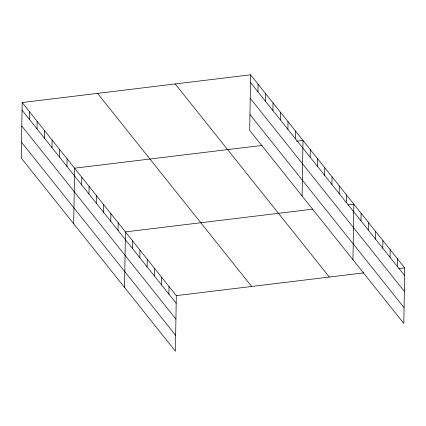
<?xml version="1.0" encoding="UTF-8"?>
<svg xmlns="http://www.w3.org/2000/svg" width="426" height="426" viewBox="0 0 426 426"><rect width="100%" height="100%" fill="white"/><g stroke="black" fill="none" stroke-linecap="round" stroke-linejoin="round"><path stroke-width="0.64" d="M22.173 102.533L21.3 158.11L175.416 351.205L176.289 295.633L22.173 102.533L250.584 74.795L404.7 267.89L403.827 323.467L249.711 130.367L250.584 74.795M29.538 119.541L29.66 111.91M37.025 128.924L37.142 121.293M44.512 138.301L44.629 130.67M51.999 147.678L52.116 140.047M59.48 157.061L59.603 149.43M66.967 166.438L67.09 158.807M73.698 223.762L74.571 168.185L262.043 145.42M81.717 184.921L81.84 177.291M88.986 194.022L89.103 186.391M96.249 203.127L96.372 195.497M103.518 212.228L103.635 204.597M110.781 221.334L110.904 213.703M118.045 230.439L118.167 222.803M124.557 287.486L125.43 231.909L312.902 209.139M132.577 248.646L132.699 241.01M139.845 257.746L139.962 250.115M147.108 266.852L147.231 259.221M154.377 275.952L154.494 268.321M161.64 285.058L161.763 277.427M168.904 294.158L169.026 286.528M257.948 91.803L258.065 84.172M265.435 101.18L265.552 93.55M272.917 110.563L273.039 102.932M280.404 119.94L280.526 112.31M287.891 129.318L288.008 121.687M295.378 138.7L295.495 131.07M302.109 196.024L302.982 140.447L296.485 141.235M310.128 157.183L310.245 149.553M317.391 166.284L317.514 158.653M324.66 175.39L324.777 167.759M331.923 184.49L332.046 176.859M339.192 193.596L339.309 185.965M346.455 202.696L346.578 195.065M352.968 259.743L353.841 204.171L347.994 204.879M360.987 220.902L361.104 213.272M368.25 230.008L368.373 222.377M375.519 239.108L375.636 231.478M382.782 248.214L382.905 240.583M390.051 257.315L390.168 249.684M397.314 266.42L397.437 258.79M176.289 295.633L363.761 272.864M398.853 268.604L404.7 267.89M250.461 82.426L404.578 275.521M250.211 98.246L404.333 291.347M249.955 114.546L404.077 307.647M175.208 83.949L329.325 277.044M97.549 93.379L251.665 286.48M22.051 110.164L176.172 303.264M21.806 125.984L175.922 319.085M21.55 142.289L175.666 335.384"/></g></svg>
